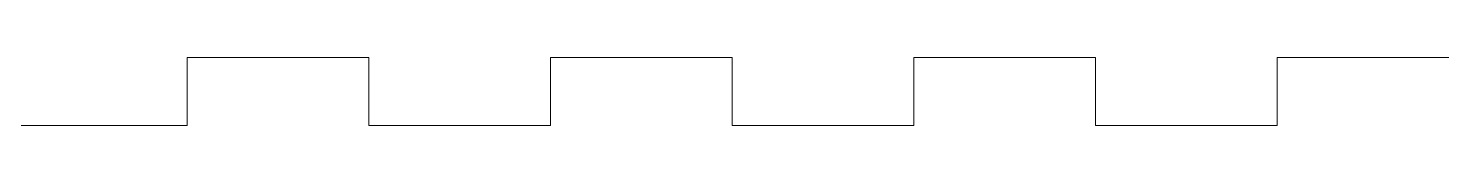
# Model space of a CAD drawing. Extents: x 0 to 393, y 0 to 389.
# Drawn here: x 54.5 to 116.8, y 71 to 74 of the extents above; entities that cross this region are included whole.
import ezdxf

# ---------------------------------------------------------------- set-up
doc = ezdxf.new("R2010")
doc.units = 0
doc.layers.get('0').update_dxf_attribs({"lineweight": 0})

msp = doc.modelspace()

# ---------------------------------------------------------------- linework, layer by layer
for p, q in [((61.5, 71), (61.5, 74)), ((61.5, 74), (69.5, 74)), ((69.5, 74), (69.5, 71)), ((77.5, 71), (77.5, 74)), ((77.5, 74), (85.5, 74)), ((85.5, 74), (85.5, 71)), ((93.5, 71), (93.5, 74)), ((93.5, 74), (101.5, 74)), ((101.5, 74), (101.5, 71)), ((109.5, 71), (109.5, 74)), ((109.5, 74), (117.5, 74)), ((53.5, 71), (61.5, 71)), ((69.5, 71), (77.5, 71)), ((85.5, 71), (93.5, 71)), ((101.5, 71), (109.5, 71))]:
    msp.add_line(p, q)

doc.saveas('drawing.dxf')
